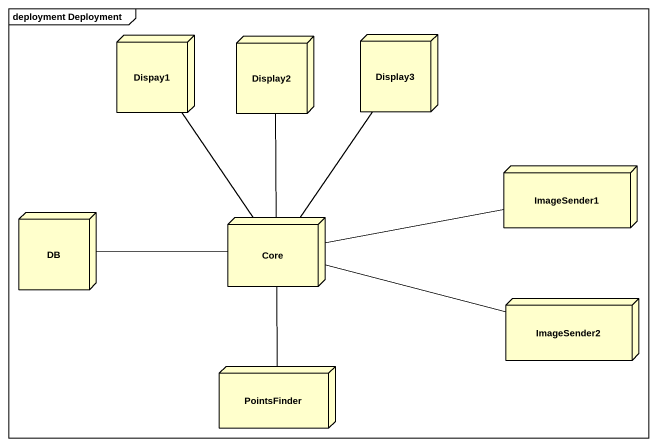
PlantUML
@startuml
mainframe deployment Deployment
node Dispay1
node Display2
node Display3
node ImageSender1
node DB
node Core
node ImageSender2
node PointsFinder
Core -up- Dispay1
Core -up- Display2
Core -up- Display3
Core -right- ImageSender1
Core -left- DB
Core -right- ImageSender2
Core -- PointsFinder
@enduml
